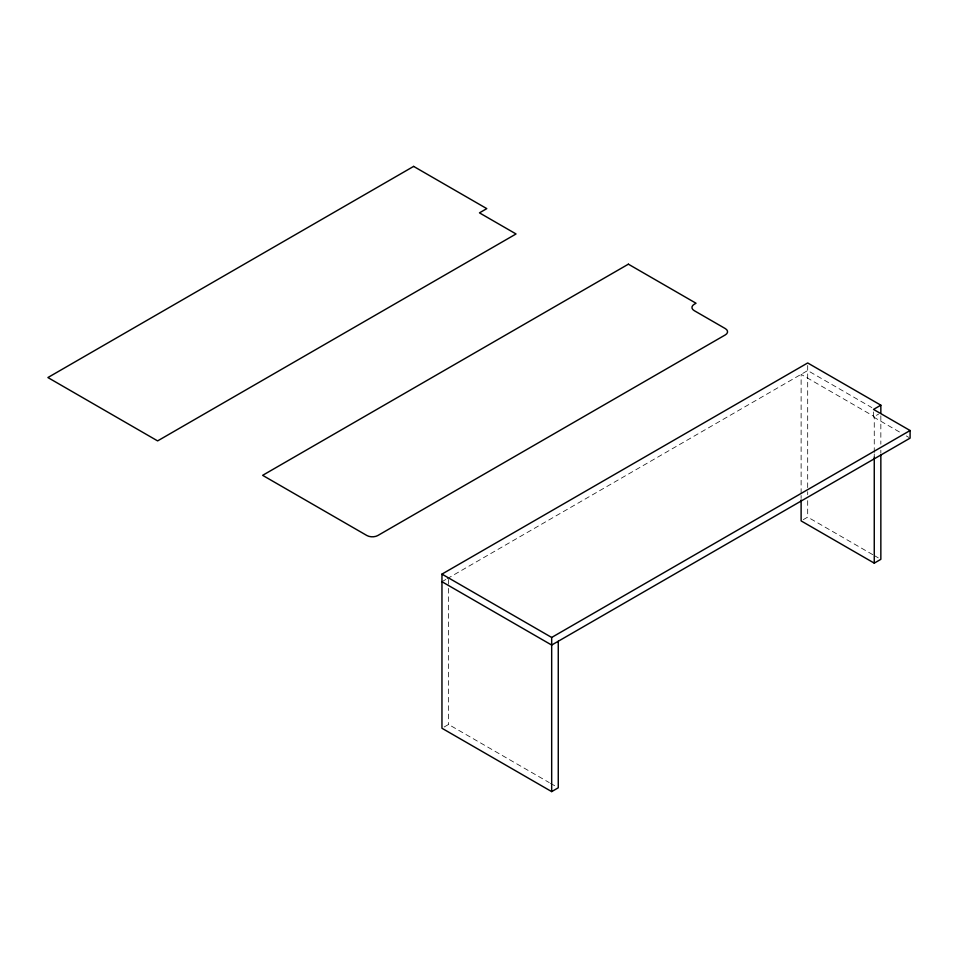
<?xml version="1.0" encoding="UTF-8"?>
<svg xmlns="http://www.w3.org/2000/svg" width="958" height="958" viewBox="0 0 958 958"><rect width="100%" height="100%" fill="white"/><g stroke="black" fill="none" stroke-linecap="round" stroke-linejoin="round"><path stroke-width="0.72" stroke-dasharray="4.79 3.59" d="M441.961 581.71L445.841 579.47M447.135 578.728L807.69 370.554L871.864 407.605M873.528 411.94L873.528 417.017L878.642 414.06M444.153 726.99L448.548 724.452L549.233 782.59M803.307 519.631L807.69 517.104L873.145 554.886M873.528 417.017L901.274 433.028M906.316 435.938L908.843 437.399M874.426 555.628L878.27 557.855M550.515 783.333L556.969 787.057M880.845 415.784L880.845 444.189M880.845 450.176L880.845 453.158M874.259 452.475L874.259 416.586L801.116 374.362L801.116 493.981M874.259 453.972L874.259 456.966M807.69 365.489L807.69 490.185M807.69 491.682L807.69 494.675M807.69 500.651L807.69 517.104M801.116 495.478L801.116 498.471M448.548 579.41L448.548 586.883M448.548 588.38L448.548 724.452"/><path stroke-width="1.44" d="M558.263 641.261L558.263 787.799L551.676 791.607L441.961 728.26L441.961 574.105L807.69 362.962L880.845 405.186L880.845 412.79M880.845 405.186L873.528 409.413L910.1 430.525L910.1 438.129L551.676 645.057L441.961 581.71M441.961 574.105L551.676 637.453L910.1 430.525M801.116 499.968L801.116 520.901L874.259 563.136L880.845 559.328L880.845 454.655M874.259 456.966L874.259 563.136M551.676 637.453L551.676 791.607M413.628 166.393L47.9 377.548L157.615 440.896L516.039 233.968L479.467 212.856L486.784 208.628L413.628 166.393M628.376 264.18L262.636 475.336L366.878 535.51A7.76 4.479 0 0 0 377.847 535.51L725.29 334.917A7.76 4.479 0 0 0 725.29 328.582L694.203 310.631A7.76 4.479 0 0 1 694.203 304.297L696.035 303.243L628.376 264.18"/></g></svg>
